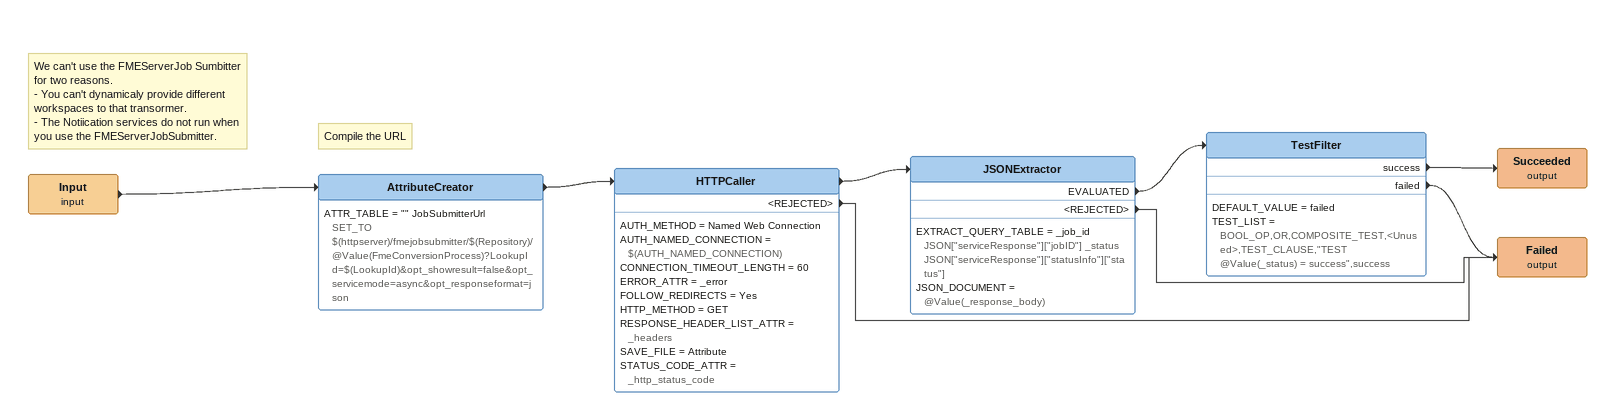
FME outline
Note: We can't use the FMEServerJob Sumbitter for two reasons. / - You can't dynamicaly provide different workspaces to that transormer. / - The Notiication services do not run when you use the FMEServerJobSubmitter.
Input (input)
    -> AttributeCreator
Note: Compile the URL
AttributeCreator
    ATTR_TABLE = "" JobSubmitterUrl SET_TO $(httpserver)/fmejobsubmitter/$(Repository)/@Value(FmeConversionProcess)?LookupId=$(LookupId)&opt_showresult=false&opt_servicemode=async&opt_responseformat=json
    -> HTTPCaller
HTTPCaller
    AUTH_METHOD = Named Web Connection
    AUTH_NAMED_CONNECTION = $(AUTH_NAMED_CONNECTION)
    CONNECTION_TIMEOUT_LENGTH = 60
    ERROR_ATTR = _error
    FOLLOW_REDIRECTS = Yes
    HTTP_METHOD = GET
    RESPONSE_HEADER_LIST_ATTR = _headers
    SAVE_FILE = Attribute
    STATUS_CODE_ATTR = _http_status_code
    -> JSONExtractor
    <REJECTED> -> Failed (output)
JSONExtractor
    EXTRACT_QUERY_TABLE = _job_id JSON["serviceResponse"]["jobID"] _status JSON["serviceResponse"]["statusInfo"]["status"]
    JSON_DOCUMENT = @Value(_response_body)
    EVALUATED -> TestFilter
    <REJECTED> -> Failed (output)
TestFilter
    DEFAULT_VALUE = failed
    TEST_LIST = BOOL_OP,OR,COMPOSITE_TEST,<Unused>,TEST_CLAUSE,"TEST @Value(_status) = success",success
    success -> Succeeded (output)
    failed -> Failed (output)
Succeeded (output)
Failed (output)
